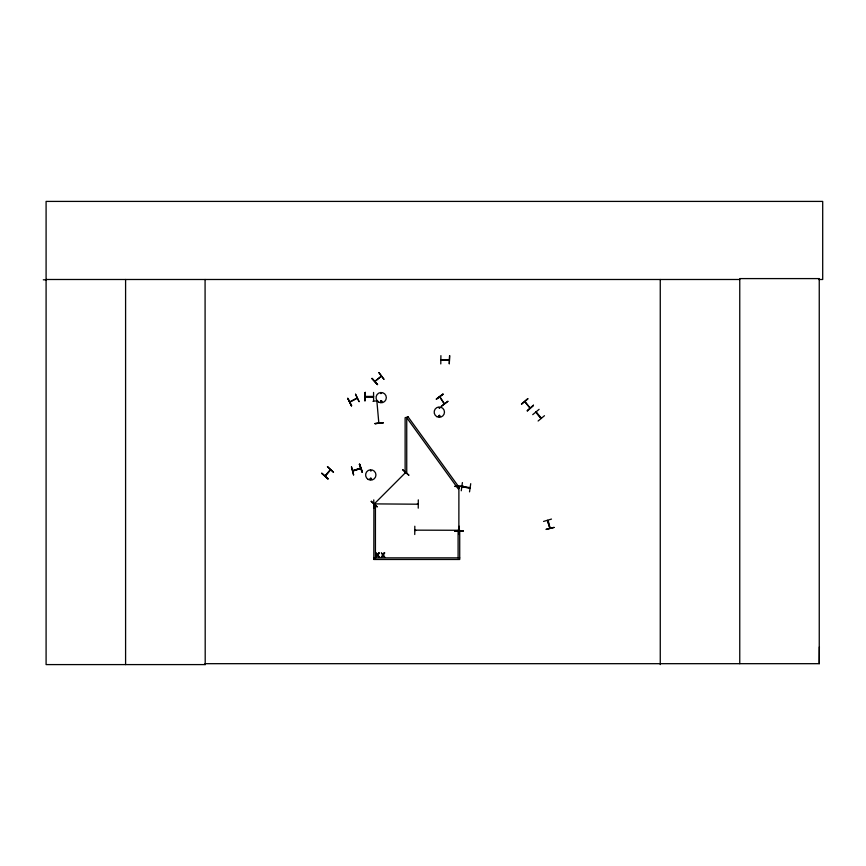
<?xml version="1.0" encoding="UTF-8"?>
<svg xmlns="http://www.w3.org/2000/svg" width="866" height="866" viewBox="0 0 866 866"><rect width="100%" height="100%" fill="white"/><g stroke="black" fill="none" stroke-linecap="round" stroke-linejoin="round"><path stroke-width="1.3" d="M818.651 279.491L822.7 279.491L822.7 201.41L46.093 201.41L46.093 664.59L205.199 664.59L205.09 663.681L819.247 663.681L819.366 646.934M349.756 401.878L357.052 397.97M458.948 487.471L458.937 486.551L459.229 487.471M380.737 393.348L381.581 393.121L380.899 393.64M370.215 478.833C371.698 476.96 371.038 480.846 370.302 478.703M371.492 479.017C370.312 475.932 369.522 481.518 371.579 478.833M381.668 401.64C380.888 399.486 380.293 403.394 381.744 401.51M438.521 415.994C440.61 413.32 439.766 418.895 438.607 415.81M439.766 407.951L438.889 407.713L439.679 408.038M438.781 415.853C439.776 417.877 440.015 414.446 438.9 415.756M461.264 490.773L462.401 482.579M469.524 491.856L470.725 483.672M541.098 418.495L535.827 412.108L541.109 418.365M458.893 486.724L458.872 530.815M378.799 422.716L376.872 401.066L377.349 401.391M524.742 401.77L529.927 407.962M352.992 470.974L360.527 468.495M374.816 381.3L381.332 376.18L375.01 381.516M439.614 396.92L444.139 403.621M418.181 504.207L373.895 503.882M415.734 530.544L414.933 530.501M459.132 530.544L458.255 530.555L458.98 530.587M330.422 469.913L324.902 475.867M329.697 470.054L330.249 469.545M365.279 396.433L373.56 396.433M440.902 359.628L448.999 360.007M374.329 503.785L375.108 503.536L374.448 504.142M550.083 528.054L547.409 520.509M461.881 486.53L470.086 487.612M380.618 400.947C380.38 404.13 383.183 400.135 380.813 400.871M370.453 470.346L371.005 471.061L370.572 470.314M374.642 504.25L373.917 504.207L373.82 559.479L459.716 559.479L459.716 530.273L414.89 530.154L415.669 530.209M458.103 557.866L458.103 530.273L459.218 529.949L458.937 530.782M449.064 359.942L440.902 359.92M327.489 466.612L333.518 472.306L327.467 466.644M325.822 475.369L324.956 475.802M330.541 469.783L325.118 476.051L330.411 469.837M547.409 520.336L549.683 528.119M402.733 469.794L408.947 475.282L402.766 469.751M405.234 473.399L405.526 472.587L405.288 473.366M374.296 503.871L405.472 472.663M461.859 486.865L469.87 487.959M527.74 398.609L521.44 403.978M521.635 404.205L527.957 398.869M530.046 407.973L525.034 401.521M527.123 410.711L533.445 405.364M532.731 414.641L539.096 409.347M538.111 421.006L544.476 415.712M371.893 378.539L377.565 384.58L371.925 378.507M442.927 394.117L436.334 399.139L442.905 394.084M436.302 399.085L443.1 394.366M444.258 403.643L439.96 396.79M360.537 468.538L352.798 470.639L360.473 468.138M355.569 394.225L359.119 401.716L355.525 394.246M349.961 402.095L357.225 398.295M359.368 464.328L362.345 472.067L359.422 464.317M352.798 470.942L360.689 468.43M543.567 521.44L551.501 519.07M554.034 527.416L545.991 529.418L554.045 527.448M418.04 504.207L417.369 503.882M373.387 396.812L365.3 396.769L373.56 396.812M536.043 411.924L541.391 418.126M380.997 400.796L381.56 400.871M377.652 400.741L372.965 401.315M374.902 423.506L383.162 422.911M454.942 486.118L463.213 486.107M454.942 486.465L463.213 486.411M374.642 504.207L374.069 504.25M373.917 508.158L373.755 499.888M418.235 508.158L418.3 499.877M414.814 526.225L414.749 534.506M459.132 530.176L458.406 530.555M454.942 530.955L463.223 530.901M43.3 279.815L46.093 279.805M46.093 279.491L739.759 279.491M440.902 355.634L440.783 363.915M441.032 360.007L449.183 360.007M373.56 392.439L373.614 400.72M373.82 504.142L375.433 504.142L375.433 559.317L373.82 559.317M373.82 557.866L459.716 557.866M470.043 487.991L462.011 486.887M549.91 527.448C550.072 530.057 548.438 518.247 547.539 521.072M321.773 473.377L328.138 478.671M371.319 501.208L377.284 506.946L371.103 501.425M372.163 378.312L377.533 384.612M347.764 398.414L351.726 405.678M359.769 464.198L362.302 472.078M359.477 464.295L362.01 472.176M459.186 526.225L459.186 534.495M819.247 663.681L819.247 278.592L739.759 278.592L739.759 663.681M660.26 279.491L660.26 664.59M365.225 392.439L365.257 400.72M205.08 279.491L205.199 664.59M125.592 279.491L125.592 664.59M378.767 552.865L377.706 554.576L375.996 552.865L377.349 555.041L375.952 557.228L377.663 555.485L379.395 557.228L378.031 555.019L379.395 552.865L378.767 552.865M384.136 552.865L383.075 554.576L381.365 552.865L382.718 555.041L381.321 557.228L383.032 555.485L384.764 557.228L383.4 555.019L384.764 552.865L384.136 552.865M321.849 473.291L327.9 478.952L321.849 473.291M533.413 405.32L527.351 410.971L533.38 405.277M378.929 372.607L383.909 379.243L378.929 372.607M408.038 416.795L405.126 417.737L405.126 472.912L406.739 472.912L406.739 417.737L458.179 488.803L459.489 487.861L408.038 416.795M447.906 401.38L441.27 406.349L447.841 401.294M347.861 398.36L351.401 405.851L347.861 398.36M351.488 466.871L353.588 474.882L351.488 466.871M383.14 422.727L374.924 423.68L383.14 422.695M463.223 530.836L454.942 531.356L463.223 530.836M449.638 355.634L449.292 363.915L449.595 355.634M365.279 392.439L364.824 400.72L365.279 392.439M436.745 416.6A5.164 5.164 0 0 0 444.485 412.129A5.164 5.164 0 0 0 436.745 407.659A5.164 5.164 0 0 0 436.745 416.6M368.191 479.428A5.164 5.164 0 0 0 375.941 474.958A5.164 5.164 0 0 0 368.191 470.487A5.164 5.164 0 0 0 368.191 479.428M378.615 402.105A5.153 5.153 0 0 0 386.333 397.646A5.153 5.153 0 0 0 378.615 393.186A5.153 5.153 0 0 0 378.615 402.105"/></g></svg>
